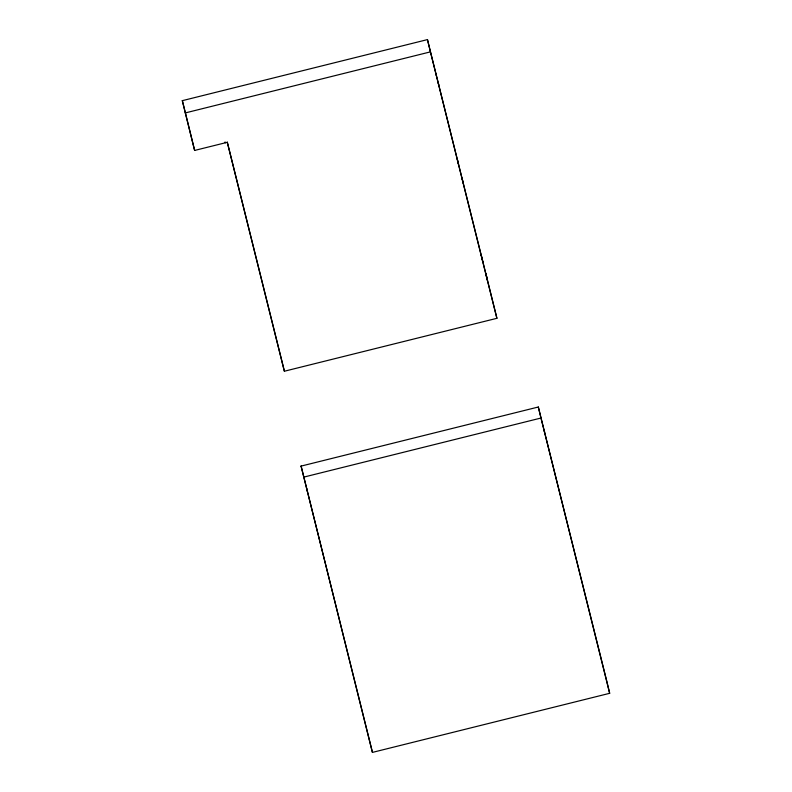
<?xml version="1.0" encoding="UTF-8"?>
<svg xmlns="http://www.w3.org/2000/svg" width="792" height="792" viewBox="0 0 792 792"><rect width="100%" height="100%" fill="white"/><g stroke="black" fill="none" stroke-linecap="round" stroke-linejoin="round"><path stroke-width="1.19" d="M182.328 100.663L427.462 39.6L496.911 318.305L284.387 371.23L227.255 142.322L194.634 150.44L182.328 100.663L194.634 150.44M185.279 112.929L430.412 51.876L427.462 39.6M301.089 466.102L538.322 407.009L606.444 679.853L609.672 693.307L372.438 752.4L301.089 466.102L372.438 752.4M303.742 477.121L540.966 418.037L538.322 407.009M540.966 418.037L609.672 693.307M430.412 51.876L496.911 318.305M227.304 142.035L284.387 371.23M544.025 429.779L544.609 432.214M485.862 273.685L487.506 280.517M485.753 273.24L487.327 279.804M481.061 254.44L482.813 261.716M462.023 178.2L463.231 183.19M457.33 159.4L458.538 164.399M438.263 82.912L438.709 84.714M435.976 73.735L436.412 75.537M225.067 141.926L225.284 142.808M306.791 488.862L307.385 491.297"/></g></svg>
